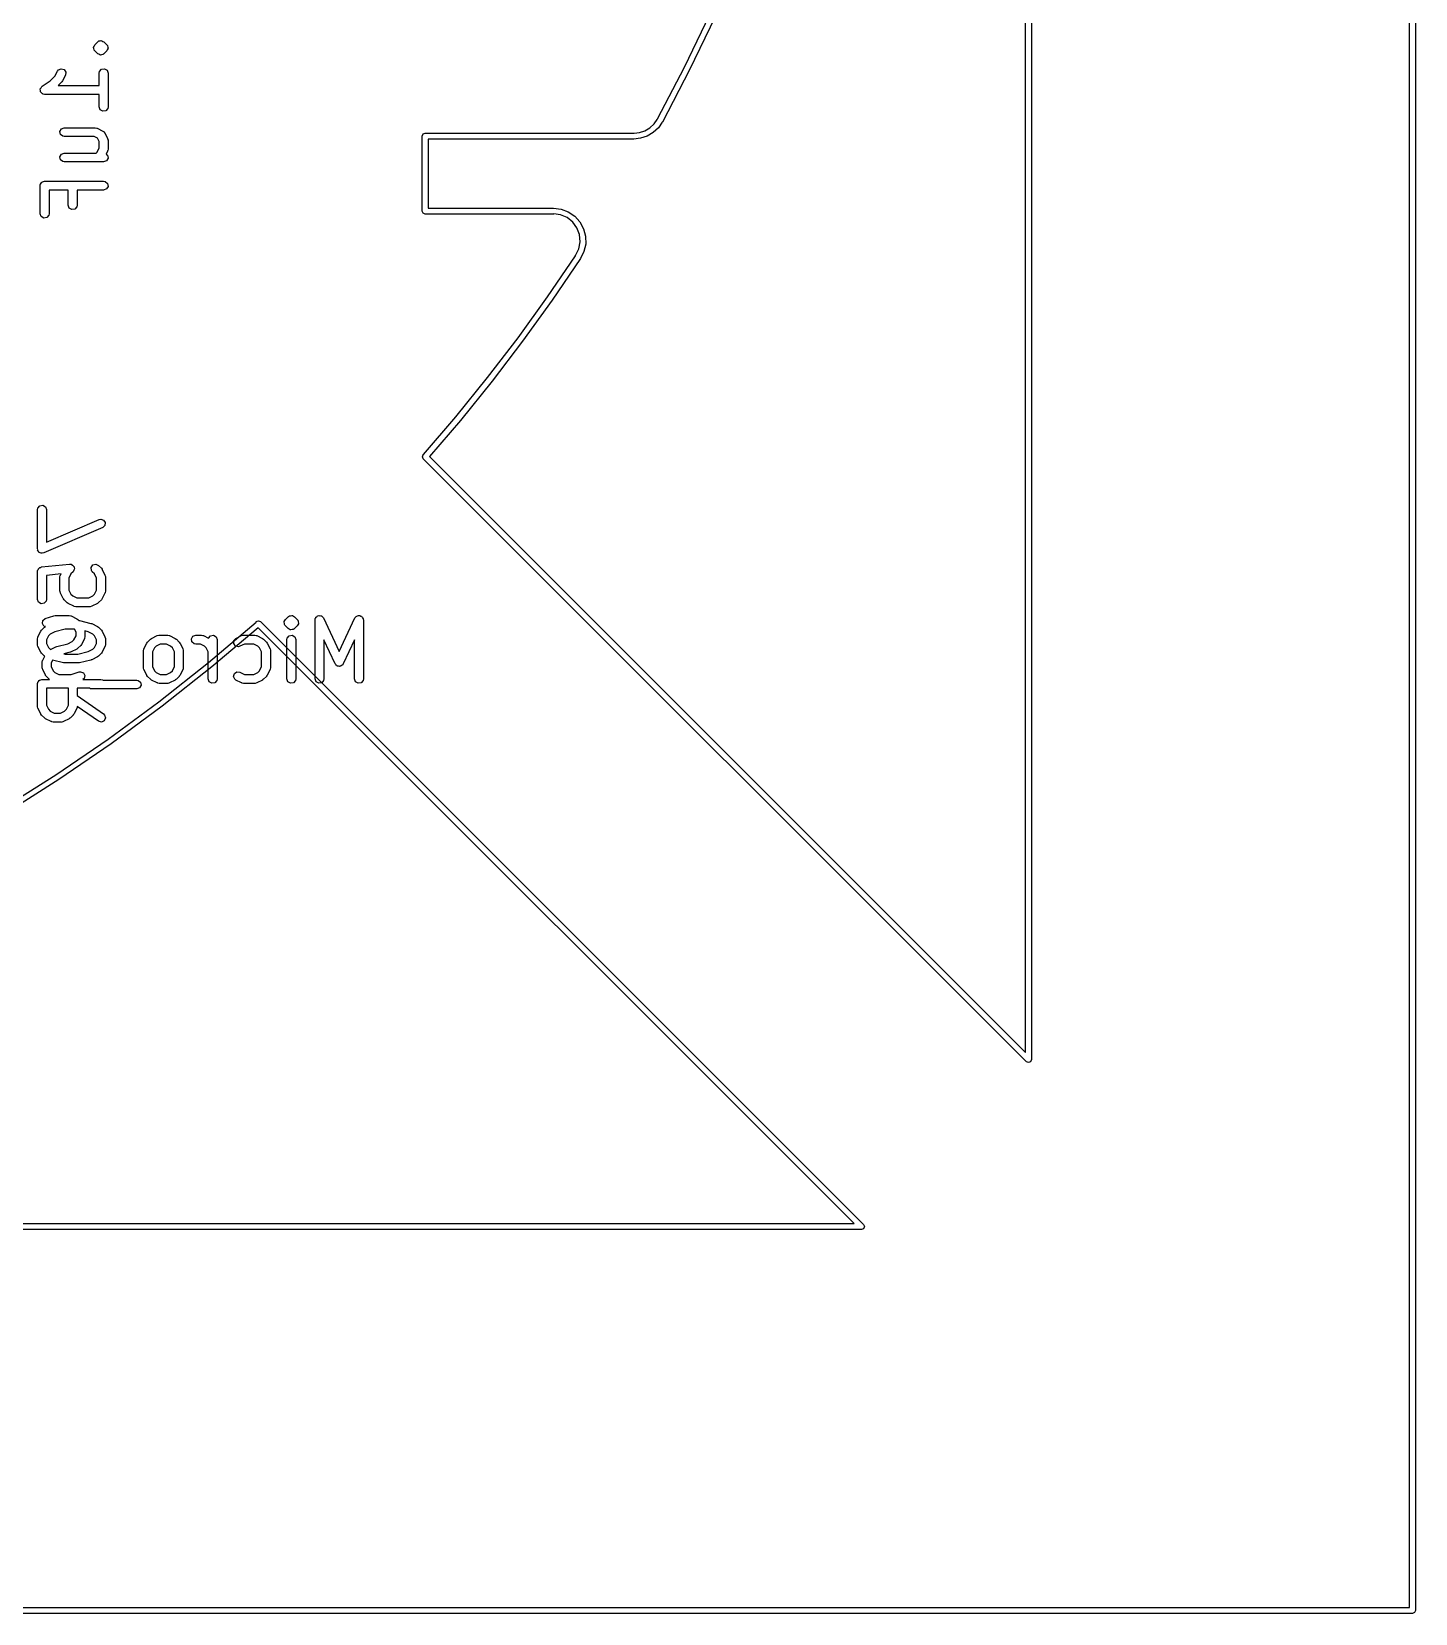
# Model space of a CAD drawing. Extents: x 98.9 to 179, y -122.8 to -42.7.
# Drawn here: x 155.54 to 178.97, y -122.83 to -96.04 of the extents above; entities that cross this region are included whole.
import ezdxf

# ---------------------------------------------------------------- set-up
doc = ezdxf.new("R2010")
doc.units = 0
doc.layers.add('BLACK', color=7, linetype='CONTINUOUS')

msp = doc.modelspace()

# ---------------------------------------------------------------- linework, layer by layer
at = {"layer": 'BLACK', "linetype": 'CONTINUOUS'}
for p, q in [((178.865, -122.731), (178.865, -42.8315)), ((178.965, -42.7815), (178.965, -122.781)), ((172.365, -113.332), (172.365, -52.2306)), ((172.465, -52.1099), (172.465, -113.453)), ((166.59, -96.6466), (167.021, -95.7514)), ((167.108, -95.7916), (166.676, -96.6896)), ((156.587, -96.3102), (156.588, -96.3071)), ((156.592, -96.329), (156.587, -96.3102)), ((156.588, -96.3037), (156.589, -96.3008)), ((156.588, -96.3071), (156.588, -96.3037)), ((156.589, -96.2973), (156.6, -96.2814)), ((156.589, -96.3008), (156.589, -96.2973)), ((156.594, -96.3484), (156.592, -96.329)), ((156.596, -96.3523), (156.594, -96.3484)), ((156.597, -96.3542), (156.596, -96.3523)), ((156.599, -96.3564), (156.597, -96.3542)), ((156.599, -96.3565), (156.599, -96.3564)), ((156.6, -96.3598), (156.599, -96.3565)), ((156.6, -96.2814), (156.609, -96.2637)), ((156.603, -96.3617), (156.6, -96.3598)), ((156.609, -96.3698), (156.603, -96.3617)), ((156.609, -96.2637), (156.656, -96.2161)), ((156.656, -96.4174), (156.609, -96.3698)), ((156.656, -96.2161), (156.664, -96.2104)), ((156.674, -96.4256), (156.656, -96.4174)), ((156.664, -96.2104), (156.666, -96.2077)), ((156.666, -96.2077), (156.669, -96.2068)), ((156.669, -96.2068), (156.677, -96.2012)), ((156.69, -96.4368), (156.674, -96.4256)), ((156.677, -96.2012), (156.697, -96.1995)), ((156.696, -96.4362), (156.69, -96.4368)), ((156.703, -96.4391), (156.696, -96.4362)), ((156.697, -96.1995), (156.716, -96.1944)), ((156.721, -96.434), (156.703, -96.4391)), ((156.716, -96.1944), (156.722, -96.1973)), ((156.741, -96.4323), (156.721, -96.434)), ((156.722, -96.1973), (156.729, -96.1967)), ((156.729, -96.1967), (156.745, -96.2079)), ((156.749, -96.4267), (156.741, -96.4323)), ((156.745, -96.2079), (156.762, -96.2161)), ((156.752, -96.4258), (156.749, -96.4267)), ((156.754, -96.4231), (156.752, -96.4258)), ((156.762, -96.4174), (156.754, -96.4231)), ((156.762, -96.2161), (156.81, -96.2637)), ((156.81, -96.3698), (156.762, -96.4174)), ((156.81, -96.2637), (156.815, -96.2718)), ((156.818, -96.3521), (156.81, -96.3698)), ((156.815, -96.2718), (156.818, -96.2737)), ((156.818, -96.2737), (156.819, -96.2769)), ((156.829, -96.3362), (156.818, -96.3521)), ((156.819, -96.2769), (156.819, -96.2771)), ((156.819, -96.2771), (156.822, -96.2792)), ((156.822, -96.2792), (156.822, -96.2812)), ((156.822, -96.2812), (156.825, -96.2851)), ((156.825, -96.2851), (156.826, -96.3045)), ((156.826, -96.3045), (156.831, -96.3233)), ((156.831, -96.3298), (156.829, -96.3327)), ((156.829, -96.3327), (156.829, -96.3362)), ((156.831, -96.3233), (156.83, -96.3264)), ((156.83, -96.3264), (156.831, -96.3298)), ((155.975, -96.7118), (155.991, -96.6909)), ((155.991, -96.6909), (156.038, -96.6705)), ((156.038, -96.6705), (156.087, -96.6851)), ((156.087, -96.6851), (156.115, -96.7279)), ((156.686, -96.7197), (156.719, -96.6804)), ((156.719, -96.6804), (156.77, -96.6715)), ((156.77, -96.6715), (156.814, -96.6971)), ((156.814, -96.6971), (156.832, -96.7453)), ((166.135, -97.5194), (166.59, -96.6466)), ((166.676, -96.6896), (166.216, -97.5734)), ((155.709, -96.9736), (155.713, -96.9721)), ((155.713, -96.9721), (155.715, -96.9686)), ((155.715, -96.9686), (155.852, -96.8775)), ((155.852, -96.8775), (155.933, -96.7961)), ((155.933, -96.7961), (155.975, -96.7118)), ((156.048, -96.8936), (155.985, -96.956)), ((155.985, -96.956), (156.682, -96.956)), ((156.049, -96.8921), (156.048, -96.8936)), ((156.062, -96.8741), (156.049, -96.8921)), ((156.11, -96.7789), (156.062, -96.8741)), ((156.115, -96.7279), (156.11, -96.7789)), ((156.682, -96.7453), (156.686, -96.7197)), ((156.682, -96.956), (156.682, -96.7453)), ((156.832, -96.7453), (156.832, -97.3167)), ((155.683, -97.018), (155.685, -97.0143)), ((155.687, -97.0394), (155.683, -97.018)), ((155.685, -97.01), (155.698, -96.9924)), ((155.685, -97.0143), (155.685, -97.01)), ((155.688, -97.0612), (155.687, -97.0394)), ((155.691, -97.0643), (155.688, -97.0612)), ((155.692, -97.0685), (155.691, -97.0643)), ((155.709, -97.0825), (155.692, -97.0685)), ((155.698, -96.9924), (155.709, -96.9736)), ((155.724, -97.0983), (155.709, -97.0825)), ((155.728, -97.0987), (155.724, -97.0983)), ((155.731, -97.1015), (155.728, -97.0987)), ((155.757, -97.106), (155.731, -97.1015)), ((156.682, -97.106), (155.757, -97.106)), ((156.682, -97.3167), (156.682, -97.106)), ((156.699, -97.365), (156.682, -97.3167)), ((156.744, -97.3906), (156.699, -97.365)), ((156.794, -97.3817), (156.744, -97.3906)), ((156.827, -97.3424), (156.794, -97.3817)), ((156.832, -97.3167), (156.827, -97.3424)), ((156.016, -97.7323), (156.042, -97.6879)), ((156.025, -97.7828), (156.016, -97.7323)), ((156.042, -97.6879), (156.09, -97.6703)), ((156.09, -97.6703), (156.614, -97.6703)), ((156.614, -97.6703), (156.64, -97.6748)), ((156.64, -97.6748), (156.643, -97.6777)), ((156.643, -97.6777), (156.647, -97.6782)), ((156.647, -97.6782), (156.743, -97.7259)), ((156.743, -97.7259), (156.764, -97.7414)), ((156.764, -97.7414), (156.768, -97.7517)), ((156.768, -97.7517), (156.776, -97.7594)), ((156.776, -97.7594), (156.824, -97.8546)), ((162.15, -97.8114), (162.165, -97.776)), ((162.165, -97.776), (162.2, -97.7614)), ((162.2, -97.7614), (165.732, -97.7614)), ((165.732, -97.7614), (165.732, -97.7614)), ((165.732, -97.7614), (165.732, -97.7614)), ((165.732, -97.7614), (165.737, -97.7634)), ((165.737, -97.7634), (165.828, -97.7536)), ((165.828, -97.7536), (165.92, -97.7228)), ((165.92, -97.7228), (166.004, -97.6732)), ((166.062, -97.751), (165.961, -97.8113)), ((166.004, -97.6732), (166.075, -97.6069)), ((166.149, -97.6704), (166.062, -97.751)), ((166.075, -97.6069), (166.127, -97.5312)), ((166.127, -97.5312), (166.128, -97.5257)), ((166.128, -97.5257), (166.135, -97.5194)), ((166.215, -97.5734), (166.149, -97.6704)), ((166.216, -97.5734), (166.215, -97.5734)), ((166.215, -97.5734), (166.215, -97.5734)), ((156.064, -97.8158), (156.025, -97.7828)), ((156.09, -97.8203), (156.064, -97.8158)), ((156.596, -97.8203), (156.09, -97.8203)), ((156.653, -97.8488), (156.596, -97.8203)), ((156.648, -98.0818), (156.682, -98.0133)), ((156.682, -97.9059), (156.653, -97.8488)), ((156.682, -98.0133), (156.682, -97.9059)), ((156.824, -97.8546), (156.831, -97.8796)), ((156.832, -98.031), (156.827, -98.0567)), ((156.831, -97.8796), (156.83, -97.884)), ((156.83, -97.884), (156.832, -97.8882)), ((156.832, -97.8882), (156.832, -98.031)), ((162.15, -99.0822), (162.15, -97.8114)), ((165.732, -97.8614), (162.25, -97.8614)), ((162.25, -97.8614), (162.25, -99.0322)), ((165.849, -97.8487), (165.732, -97.8613)), ((165.732, -97.8613), (165.732, -97.8614)), ((165.961, -97.8113), (165.849, -97.8487)), ((156.016, -98.1609), (156.042, -98.1164)), ((156.025, -98.2114), (156.016, -98.1609)), ((156.064, -98.2444), (156.025, -98.2114)), ((156.042, -98.1164), (156.09, -98.0989)), ((156.09, -98.2489), (156.064, -98.2444)), ((156.09, -98.0989), (156.63, -98.0989)), ((156.757, -98.2489), (156.09, -98.2489)), ((156.63, -98.0989), (156.648, -98.0818)), ((156.805, -98.2313), (156.757, -98.2489)), ((156.824, -98.0646), (156.798, -98.1164)), ((156.798, -98.1164), (156.822, -98.1364)), ((156.831, -98.1869), (156.805, -98.2313)), ((156.822, -98.1364), (156.831, -98.1869)), ((156.827, -98.0567), (156.824, -98.0601)), ((156.824, -98.0601), (156.824, -98.0646)), ((155.738, -98.5817), (155.757, -98.5751)), ((155.757, -98.5751), (156.757, -98.5751)), ((156.757, -98.5751), (156.782, -98.5796)), ((156.782, -98.5796), (156.822, -98.6126)), ((155.682, -98.6501), (155.683, -98.6403)), ((155.682, -99.1263), (155.682, -98.6501)), ((155.683, -98.6371), (155.685, -98.6342)), ((155.683, -98.6403), (155.683, -98.6371)), ((155.685, -98.6342), (155.686, -98.6244)), ((155.686, -98.6244), (155.699, -98.6095)), ((155.699, -98.6095), (155.709, -98.5926)), ((155.709, -98.5926), (155.715, -98.5903)), ((155.715, -98.5903), (155.719, -98.5851)), ((155.719, -98.5851), (155.738, -98.5817)), ((156.158, -98.7251), (155.832, -98.7251)), ((155.832, -98.7251), (155.832, -99.1263)), ((156.158, -98.9834), (156.158, -98.7251)), ((156.757, -98.7251), (156.308, -98.7251)), ((156.308, -98.7251), (156.308, -98.9834)), ((156.805, -98.7075), (156.757, -98.7251)), ((156.831, -98.6631), (156.805, -98.7075)), ((156.822, -98.6126), (156.831, -98.6631)), ((156.176, -99.0316), (156.158, -98.9834)), ((156.22, -99.0573), (156.176, -99.0316)), ((156.27, -99.0484), (156.22, -99.0573)), ((156.303, -99.0091), (156.27, -99.0484)), ((156.308, -98.9834), (156.303, -99.0091)), ((162.165, -99.1175), (162.15, -99.0822)), ((162.25, -99.0322), (164.371, -99.0322)), ((164.371, -99.0322), (164.371, -99.0322)), ((164.371, -99.0322), (164.501, -99.0478)), ((164.501, -99.0478), (164.624, -99.094)), ((164.624, -99.094), (164.733, -99.1679)), ((155.699, -99.1745), (155.682, -99.1263)), ((155.744, -99.2001), (155.699, -99.1745)), ((155.794, -99.1912), (155.744, -99.2001)), ((155.827, -99.1519), (155.794, -99.1912)), ((155.832, -99.1263), (155.827, -99.1519)), ((162.2, -99.1322), (162.165, -99.1175)), ((164.371, -99.1322), (162.2, -99.1322)), ((164.379, -99.129), (164.371, -99.1322)), ((164.371, -99.1322), (164.371, -99.1322)), ((164.371, -99.1322), (164.371, -99.1322)), ((164.492, -99.1443), (164.379, -99.129)), ((164.604, -99.1922), (164.492, -99.1443)), ((164.699, -99.2682), (164.604, -99.1922)), ((164.771, -99.3669), (164.699, -99.2682)), ((164.733, -99.1679), (164.821, -99.2655)), ((164.814, -99.4811), (164.771, -99.3669)), ((164.821, -99.2655), (164.883, -99.3812)), ((164.883, -99.3812), (164.916, -99.5083)), ((164.803, -99.7225), (164.825, -99.6025)), ((164.825, -99.6025), (164.814, -99.4811)), ((164.918, -99.6396), (164.889, -99.7677)), ((164.916, -99.5083), (164.918, -99.6396)), ((164.27, -100.535), (164.745, -99.8373)), ((164.83, -99.8851), (164.35, -100.591)), ((164.745, -99.8373), (164.746, -99.83)), ((164.746, -99.83), (164.754, -99.8252)), ((164.754, -99.8252), (164.803, -99.7225)), ((164.889, -99.7677), (164.83, -99.8852)), ((164.83, -99.8852), (164.83, -99.8851)), ((164.83, -99.8851), (164.83, -99.8851)), ((163.773, -101.226), (164.27, -100.535)), ((164.35, -100.591), (163.851, -101.283)), ((163.256, -101.902), (163.773, -101.226)), ((163.851, -101.283), (163.333, -101.962)), ((162.722, -102.564), (163.256, -101.902)), ((163.333, -101.962), (162.796, -102.626)), ((162.174, -103.204), (162.722, -102.564)), ((162.796, -102.626), (162.272, -103.239)), ((162.154, -103.242), (162.161, -103.226)), ((162.155, -103.243), (162.154, -103.242)), ((162.154, -103.245), (162.155, -103.243)), ((162.162, -103.261), (162.154, -103.245)), ((162.161, -103.226), (162.167, -103.209)), ((162.169, -103.277), (162.162, -103.261)), ((162.167, -103.209), (162.168, -103.208)), ((162.168, -103.208), (162.169, -103.207)), ((162.169, -103.207), (162.174, -103.204)), ((172.38, -113.488), (162.169, -103.277)), ((162.272, -103.239), (172.365, -113.332)), ((155.637, -104.136), (155.642, -104.111)), ((155.637, -104.803), (155.637, -104.136)), ((155.642, -104.111), (155.675, -104.071)), ((155.675, -104.071), (155.725, -104.062)), ((155.725, -104.062), (155.77, -104.088)), ((155.77, -104.088), (155.787, -104.136)), ((155.787, -104.136), (155.787, -104.689)), ((156.742, -104.443), (155.742, -104.872)), ((155.787, -104.689), (156.683, -104.305)), ((156.683, -104.305), (156.708, -104.299)), ((156.708, -104.299), (156.757, -104.314)), ((156.779, -104.408), (156.742, -104.443)), ((156.757, -104.314), (156.785, -104.357)), ((156.785, -104.357), (156.779, -104.408)), ((155.64, -104.811), (155.637, -104.803)), ((155.639, -104.82), (155.64, -104.811)), ((155.649, -104.835), (155.639, -104.82)), ((155.655, -104.851), (155.649, -104.835)), ((155.663, -104.856), (155.655, -104.851)), ((155.667, -104.863), (155.663, -104.856)), ((155.684, -104.868), (155.667, -104.863)), ((155.699, -104.877), (155.684, -104.868)), ((155.708, -104.875), (155.699, -104.877)), ((155.717, -104.878), (155.708, -104.875)), ((155.742, -104.872), (155.717, -104.878)), ((155.637, -105.184), (155.638, -105.18)), ((155.637, -105.66), (155.637, -105.184)), ((155.638, -105.178), (155.639, -105.175)), ((155.638, -105.18), (155.638, -105.178)), ((155.639, -105.175), (155.642, -105.158)), ((155.642, -105.158), (155.652, -105.146)), ((155.652, -105.146), (155.659, -105.132)), ((155.659, -105.132), (155.668, -105.127)), ((155.668, -105.127), (155.675, -105.119)), ((155.675, -105.119), (155.691, -105.116)), ((155.691, -105.116), (155.705, -105.109)), ((155.705, -105.109), (156.181, -105.062)), ((156.036, -105.227), (155.787, -105.252)), ((155.787, -105.252), (155.787, -105.66)), ((156.018, -105.279), (156.023, -105.253)), ((156.023, -105.253), (156.026, -105.25)), ((156.026, -105.246), (156.036, -105.227)), ((156.026, -105.25), (156.026, -105.246)), ((156.203, -105.228), (156.168, -105.297)), ((156.181, -105.062), (156.207, -105.064)), ((156.242, -105.189), (156.203, -105.228)), ((156.207, -105.064), (156.207, -105.064)), ((156.207, -105.064), (156.208, -105.064)), ((156.208, -105.064), (156.229, -105.078)), ((156.229, -105.078), (156.249, -105.093)), ((156.253, -105.166), (156.242, -105.189)), ((156.242, -105.189), (156.242, -105.189)), ((156.242, -105.189), (156.242, -105.189)), ((156.249, -105.093), (156.25, -105.093)), ((156.25, -105.093), (156.25, -105.093)), ((156.25, -105.093), (156.257, -105.118)), ((156.263, -105.143), (156.253, -105.166)), ((156.257, -105.118), (156.263, -105.142)), ((156.263, -105.142), (156.263, -105.142)), ((156.263, -105.142), (156.263, -105.143)), ((156.545, -105.117), (156.574, -105.075)), ((156.549, -105.168), (156.545, -105.117)), ((156.564, -105.189), (156.549, -105.168)), ((156.603, -105.228), (156.564, -105.189)), ((156.574, -105.075), (156.624, -105.062)), ((156.637, -105.297), (156.603, -105.228)), ((156.624, -105.062), (156.67, -105.083)), ((156.67, -105.083), (156.718, -105.131)), ((156.718, -105.131), (156.731, -105.149)), ((156.731, -105.149), (156.732, -105.15)), ((156.732, -105.15), (156.779, -105.246)), ((156.779, -105.246), (156.787, -105.271)), ((156.787, -105.271), (156.786, -105.275)), ((156.786, -105.275), (156.787, -105.279)), ((156.018, -105.517), (156.018, -105.279)), ((156.02, -105.521), (156.018, -105.517)), ((156.019, -105.526), (156.02, -105.521)), ((156.026, -105.551), (156.019, -105.526)), ((156.168, -105.297), (156.168, -105.5)), ((156.168, -105.5), (156.203, -105.568)), ((156.603, -105.568), (156.637, -105.5)), ((156.637, -105.5), (156.637, -105.297)), ((156.783, -105.543), (156.78, -105.546)), ((156.787, -105.517), (156.783, -105.543)), ((156.787, -105.279), (156.787, -105.517)), ((155.655, -105.708), (155.637, -105.66)), ((155.699, -105.734), (155.655, -105.708)), ((155.75, -105.725), (155.699, -105.734)), ((155.783, -105.686), (155.75, -105.725)), ((155.787, -105.66), (155.783, -105.686)), ((156.074, -105.646), (156.026, -105.551)), ((156.075, -105.647), (156.074, -105.646)), ((156.088, -105.666), (156.075, -105.647)), ((156.136, -105.713), (156.088, -105.666)), ((156.137, -105.714), (156.136, -105.713)), ((156.155, -105.727), (156.137, -105.714)), ((156.25, -105.775), (156.155, -105.727)), ((156.203, -105.568), (156.233, -105.598)), ((156.233, -105.598), (156.302, -105.633)), ((156.255, -105.775), (156.25, -105.775)), ((156.258, -105.778), (156.255, -105.775)), ((156.284, -105.783), (156.258, -105.778)), ((156.522, -105.783), (156.284, -105.783)), ((156.302, -105.633), (156.504, -105.633)), ((156.504, -105.633), (156.573, -105.598)), ((156.526, -105.781), (156.522, -105.783)), ((156.53, -105.782), (156.526, -105.781)), ((156.555, -105.775), (156.53, -105.782)), ((156.651, -105.727), (156.555, -105.775)), ((156.573, -105.598), (156.603, -105.568)), ((156.652, -105.726), (156.651, -105.727)), ((156.67, -105.713), (156.652, -105.726)), ((156.718, -105.666), (156.67, -105.713)), ((156.732, -105.646), (156.718, -105.664)), ((156.718, -105.664), (156.718, -105.666)), ((156.779, -105.551), (156.732, -105.646)), ((156.78, -105.546), (156.779, -105.551)), ((155.719, -106.064), (155.729, -106.014)), ((155.743, -106.109), (155.719, -106.064)), ((155.729, -106.014), (155.769, -105.982)), ((155.769, -105.982), (155.912, -105.934)), ((155.912, -105.934), (155.934, -105.931)), ((155.934, -105.931), (155.936, -105.93)), ((155.936, -105.93), (156.174, -105.93)), ((156.174, -105.93), (156.2, -105.935)), ((156.2, -105.935), (156.203, -105.938)), ((156.203, -105.938), (156.207, -105.938)), ((156.207, -105.938), (156.303, -105.986)), ((156.303, -105.986), (156.321, -105.999)), ((156.321, -105.999), (156.322, -106)), ((156.322, -106), (156.337, -106.015)), ((156.337, -106.015), (156.346, -106.016)), ((156.346, -106.016), (156.35, -106.016)), ((156.35, -106.016), (156.54, -106.064)), ((156.54, -106.064), (156.552, -106.069)), ((156.552, -106.069), (156.555, -106.069)), ((156.555, -106.069), (156.651, -106.117)), ((158.53, -106.728), (159.337, -106.044)), ((159.337, -106.044), (159.34, -106.035)), ((159.34, -106.035), (159.342, -106.034)), ((159.342, -106.034), (159.343, -106.033)), ((159.343, -106.033), (159.359, -106.027)), ((159.359, -106.027), (159.376, -106.02)), ((159.376, -106.02), (159.377, -106.021)), ((159.377, -106.021), (159.379, -106.02)), ((159.379, -106.02), (159.395, -106.028)), ((159.395, -106.028), (159.411, -106.035)), ((159.411, -106.035), (169.622, -116.246)), ((159.813, -106.046), (159.816, -106.04)), ((159.818, -106.065), (159.813, -106.046)), ((159.816, -106.033), (159.827, -106.017)), ((159.816, -106.04), (159.816, -106.033)), ((159.82, -106.084), (159.818, -106.065)), ((159.827, -106.017), (159.835, -106)), ((159.835, -106), (159.883, -105.952)), ((159.883, -105.952), (159.891, -105.946)), ((159.891, -105.946), (159.893, -105.944)), ((159.893, -105.944), (159.896, -105.943)), ((159.896, -105.943), (159.898, -105.94)), ((159.896, -105.943), (159.896, -105.943)), ((159.898, -105.94), (159.9, -105.94)), ((159.9, -105.94), (159.904, -105.937)), ((159.904, -105.937), (159.923, -105.936)), ((159.923, -105.936), (159.942, -105.93)), ((159.942, -105.93), (159.945, -105.932)), ((159.945, -105.932), (159.949, -105.931)), ((159.949, -105.931), (159.952, -105.933)), ((159.952, -105.933), (159.955, -105.933)), ((159.955, -105.933), (159.971, -105.944)), ((159.971, -105.944), (159.989, -105.952)), ((159.989, -105.952), (160.036, -106)), ((160.036, -106), (160.042, -106.008)), ((160.042, -106.008), (160.045, -106.01)), ((160.045, -106.01), (160.046, -106.013)), ((160.056, -106.072), (160.045, -106.088)), ((160.046, -106.013), (160.051, -106.021)), ((160.051, -106.021), (160.053, -106.041)), ((160.053, -106.041), (160.058, -106.059)), ((160.058, -106.059), (160.055, -106.065)), ((160.055, -106.065), (160.056, -106.072)), ((160.337, -106.005), (160.341, -105.98)), ((160.337, -107.005), (160.337, -106.005)), ((160.341, -105.98), (160.348, -105.972)), ((160.348, -105.972), (160.351, -105.962)), ((160.351, -105.962), (160.364, -105.953)), ((160.364, -105.953), (160.374, -105.94)), ((160.374, -105.94), (160.384, -105.938)), ((160.384, -105.938), (160.393, -105.933)), ((160.393, -105.933), (160.409, -105.934)), ((160.409, -105.934), (160.425, -105.931)), ((160.425, -105.931), (160.434, -105.936)), ((160.434, -105.936), (160.444, -105.937)), ((160.444, -105.937), (160.455, -105.949)), ((160.455, -105.949), (160.469, -105.957)), ((160.469, -105.957), (160.473, -105.966)), ((160.473, -105.966), (160.48, -105.973)), ((160.48, -105.973), (160.745, -106.542)), ((160.745, -106.542), (161.011, -105.973)), ((161.011, -105.973), (161.026, -105.952)), ((161.026, -105.952), (161.035, -105.948)), ((161.035, -105.948), (161.041, -105.94)), ((161.041, -105.94), (161.057, -105.937)), ((161.057, -105.937), (161.072, -105.93)), ((161.072, -105.93), (161.082, -105.933)), ((161.082, -105.933), (161.092, -105.931)), ((161.092, -105.931), (161.106, -105.94)), ((161.106, -105.94), (161.122, -105.944)), ((161.122, -105.944), (161.127, -105.952)), ((161.127, -105.952), (161.136, -105.957)), ((161.136, -105.957), (161.142, -105.972)), ((161.142, -105.972), (161.151, -105.986)), ((161.151, -105.986), (161.15, -105.996)), ((161.15, -105.996), (161.154, -106.005)), ((161.154, -106.005), (161.154, -107.005)), ((155.637, -106.327), (155.642, -106.301)), ((155.637, -106.422), (155.637, -106.327)), ((155.642, -106.301), (155.645, -106.298)), ((155.645, -106.293), (155.693, -106.198)), ((155.645, -106.298), (155.645, -106.293)), ((155.693, -106.198), (155.706, -106.18)), ((155.706, -106.18), (155.707, -106.178)), ((155.707, -106.178), (155.755, -106.131)), ((155.771, -106.12), (155.743, -106.109)), ((155.755, -106.131), (155.771, -106.12)), ((155.822, -106.276), (155.787, -106.344)), ((155.787, -106.344), (155.787, -106.404)), ((155.852, -106.246), (155.822, -106.276)), ((155.929, -106.207), (155.852, -106.246)), ((156.103, -106.164), (155.929, -106.207)), ((156.264, -106.164), (156.103, -106.164)), ((156.225, -106.372), (156.255, -106.342)), ((156.255, -106.342), (156.289, -106.273)), ((156.289, -106.213), (156.264, -106.164)), ((156.289, -106.273), (156.289, -106.213)), ((156.431, -106.324), (156.384, -106.42)), ((156.432, -106.32), (156.431, -106.324)), ((156.435, -106.317), (156.432, -106.32)), ((156.439, -106.291), (156.435, -106.317)), ((156.496, -106.207), (156.438, -106.193)), ((156.438, -106.193), (156.439, -106.196)), ((156.439, -106.196), (156.439, -106.291)), ((156.573, -106.246), (156.496, -106.207)), ((156.603, -106.276), (156.573, -106.246)), ((156.637, -106.344), (156.603, -106.276)), ((156.637, -106.404), (156.637, -106.344)), ((156.651, -106.117), (156.669, -106.13)), ((156.669, -106.13), (156.67, -106.131)), ((156.67, -106.131), (156.718, -106.178)), ((156.718, -106.178), (156.731, -106.197)), ((156.731, -106.197), (156.732, -106.198)), ((156.732, -106.198), (156.779, -106.293)), ((156.779, -106.293), (156.787, -106.318)), ((156.787, -106.318), (156.786, -106.323)), ((156.786, -106.323), (156.787, -106.327)), ((156.787, -106.327), (156.787, -106.422)), ((157.502, -106.381), (157.549, -106.333)), ((157.549, -106.333), (157.568, -106.32)), ((157.568, -106.32), (157.569, -106.319)), ((157.569, -106.319), (157.664, -106.271)), ((157.664, -106.271), (157.689, -106.264)), ((157.689, -106.264), (157.693, -106.265)), ((157.693, -106.265), (157.698, -106.264)), ((157.698, -106.264), (157.841, -106.264)), ((157.841, -106.264), (157.866, -106.268)), ((157.866, -106.268), (157.87, -106.271)), ((157.87, -106.271), (157.874, -106.271)), ((157.874, -106.271), (157.969, -106.319)), ((157.969, -106.319), (157.987, -106.332)), ((157.987, -106.332), (157.989, -106.333)), ((157.989, -106.333), (158.036, -106.381)), ((158.243, -106.325), (158.269, -106.281)), ((158.252, -106.376), (158.243, -106.325)), ((158.269, -106.281), (158.317, -106.264)), ((158.317, -106.264), (158.412, -106.264)), ((158.412, -106.264), (158.438, -106.268)), ((158.438, -106.268), (158.441, -106.271)), ((158.441, -106.271), (158.446, -106.271)), ((158.446, -106.271), (158.532, -106.315)), ((158.532, -106.313), (158.565, -106.274)), ((158.532, -106.315), (158.532, -106.313)), ((158.565, -106.274), (158.615, -106.265)), ((159.373, -106.138), (158.591, -106.802)), ((158.615, -106.265), (158.66, -106.29)), ((158.66, -106.29), (158.677, -106.339)), ((158.677, -106.339), (158.677, -107.005)), ((158.962, -106.356), (158.997, -106.319)), ((158.997, -106.319), (159.093, -106.271)), ((159.093, -106.271), (159.118, -106.264)), ((159.118, -106.264), (159.122, -106.265)), ((159.122, -106.265), (159.126, -106.264)), ((159.126, -106.264), (159.317, -106.264)), ((159.317, -106.264), (159.342, -106.268)), ((159.342, -106.268), (159.346, -106.271)), ((159.346, -106.271), (159.35, -106.271)), ((159.35, -106.271), (159.446, -106.319)), ((169.466, -116.231), (159.373, -106.138)), ((159.446, -106.319), (159.464, -106.332)), ((159.464, -106.332), (159.465, -106.333)), ((159.465, -106.333), (159.513, -106.381)), ((159.826, -106.093), (159.82, -106.084)), ((159.827, -106.096), (159.826, -106.093)), ((159.829, -106.098), (159.827, -106.096)), ((159.835, -106.106), (159.829, -106.098)), ((159.883, -106.153), (159.835, -106.106)), ((159.861, -106.339), (159.865, -106.313)), ((159.861, -107.005), (159.861, -106.339)), ((159.865, -106.313), (159.898, -106.274)), ((159.9, -106.162), (159.883, -106.153)), ((159.898, -106.274), (159.949, -106.265)), ((159.916, -106.173), (159.9, -106.162)), ((159.92, -106.173), (159.916, -106.173)), ((159.923, -106.174), (159.92, -106.173)), ((159.926, -106.174), (159.923, -106.174)), ((159.929, -106.175), (159.926, -106.174)), ((159.948, -106.17), (159.929, -106.175)), ((159.967, -106.168), (159.948, -106.17)), ((159.949, -106.265), (159.993, -106.29)), ((159.971, -106.166), (159.967, -106.168)), ((159.973, -106.165), (159.971, -106.166)), ((159.975, -106.163), (159.973, -106.165)), ((159.976, -106.163), (159.975, -106.163)), ((159.979, -106.162), (159.976, -106.163)), ((159.981, -106.159), (159.979, -106.162)), ((159.989, -106.153), (159.981, -106.159)), ((160.036, -106.106), (159.989, -106.153)), ((159.993, -106.29), (160.011, -106.339)), ((160.011, -106.339), (160.011, -107.005)), ((160.045, -106.088), (160.036, -106.106)), ((160.677, -106.751), (160.487, -106.343)), ((160.487, -106.343), (160.487, -107.005)), ((161.004, -106.343), (160.813, -106.751)), ((161.004, -107.005), (161.004, -106.343)), ((155.639, -106.426), (155.637, -106.422)), ((155.638, -106.431), (155.639, -106.426)), ((155.645, -106.456), (155.638, -106.431)), ((155.693, -106.551), (155.645, -106.456)), ((155.694, -106.552), (155.693, -106.551)), ((155.707, -106.57), (155.694, -106.552)), ((155.755, -106.618), (155.707, -106.57)), ((155.787, -106.404), (155.822, -106.473)), ((155.822, -106.473), (155.852, -106.503)), ((155.852, -106.503), (155.86, -106.507)), ((155.86, -106.507), (155.95, -106.462)), ((155.95, -106.462), (155.962, -106.458)), ((155.962, -106.458), (155.965, -106.456)), ((155.965, -106.456), (156.148, -106.411)), ((156.192, -106.554), (156.085, -106.581)), ((156.085, -106.581), (156.103, -106.585)), ((156.103, -106.585), (156.322, -106.585)), ((156.148, -106.411), (156.225, -106.372)), ((156.195, -106.552), (156.192, -106.554)), ((156.207, -106.548), (156.195, -106.552)), ((156.303, -106.501), (156.207, -106.548)), ((156.304, -106.5), (156.303, -106.501)), ((156.322, -106.487), (156.304, -106.5)), ((156.37, -106.439), (156.322, -106.487)), ((156.322, -106.585), (156.496, -106.542)), ((156.384, -106.42), (156.37, -106.438)), ((156.37, -106.438), (156.37, -106.439)), ((156.496, -106.542), (156.573, -106.503)), ((156.573, -106.503), (156.603, -106.473)), ((156.603, -106.473), (156.637, -106.404)), ((156.718, -106.57), (156.67, -106.618)), ((156.732, -106.551), (156.718, -106.569)), ((156.718, -106.569), (156.718, -106.57)), ((156.779, -106.456), (156.732, -106.551)), ((156.78, -106.451), (156.779, -106.456)), ((156.783, -106.448), (156.78, -106.451)), ((156.787, -106.422), (156.783, -106.448)), ((157.432, -106.529), (157.437, -106.503)), ((157.432, -106.815), (157.432, -106.529)), ((157.437, -106.503), (157.44, -106.5)), ((157.44, -106.495), (157.488, -106.4)), ((157.44, -106.5), (157.44, -106.495)), ((157.488, -106.4), (157.501, -106.382)), ((157.501, -106.382), (157.502, -106.381)), ((157.616, -106.478), (157.582, -106.547)), ((157.582, -106.547), (157.582, -106.797)), ((157.647, -106.448), (157.616, -106.478)), ((157.715, -106.414), (157.647, -106.448)), ((157.823, -106.414), (157.715, -106.414)), ((157.891, -106.448), (157.823, -106.414)), ((157.922, -106.478), (157.891, -106.448)), ((157.956, -106.547), (157.922, -106.478)), ((157.956, -106.797), (157.956, -106.547)), ((158.036, -106.381), (158.049, -106.399)), ((158.049, -106.399), (158.05, -106.4)), ((158.05, -106.4), (158.098, -106.495)), ((158.098, -106.495), (158.106, -106.52)), ((158.106, -106.52), (158.104, -106.525)), ((158.104, -106.525), (158.106, -106.529)), ((158.106, -106.529), (158.106, -106.815)), ((158.291, -106.409), (158.252, -106.376)), ((158.317, -106.414), (158.291, -106.409)), ((158.394, -106.414), (158.317, -106.414)), ((158.463, -106.448), (158.394, -106.414)), ((158.493, -106.478), (158.463, -106.448)), ((158.527, -106.547), (158.493, -106.478)), ((158.527, -107.005), (158.527, -106.547)), ((158.959, -106.408), (158.962, -106.356)), ((158.99, -106.449), (158.959, -106.408)), ((159.04, -106.461), (158.99, -106.449)), ((159.065, -106.453), (159.04, -106.461)), ((159.144, -106.414), (159.065, -106.453)), ((159.299, -106.414), (159.144, -106.414)), ((159.368, -106.448), (159.299, -106.414)), ((159.398, -106.478), (159.368, -106.448)), ((159.432, -106.547), (159.398, -106.478)), ((159.432, -106.797), (159.432, -106.547)), ((159.513, -106.381), (159.525, -106.399)), ((159.525, -106.399), (159.527, -106.4)), ((159.527, -106.4), (159.574, -106.495)), ((159.574, -106.495), (159.582, -106.52)), ((159.582, -106.52), (159.581, -106.525)), ((159.581, -106.525), (159.582, -106.529)), ((159.582, -106.529), (159.582, -106.815)), ((155.718, -106.719), (155.722, -106.694)), ((155.718, -106.815), (155.718, -106.719)), ((155.719, -106.819), (155.718, -106.815)), ((155.718, -106.823), (155.719, -106.819)), ((155.726, -106.848), (155.718, -106.823)), ((155.722, -106.694), (155.725, -106.69)), ((155.725, -106.69), (155.726, -106.686)), ((155.726, -106.686), (155.759, -106.62)), ((155.773, -106.943), (155.726, -106.848)), ((155.756, -106.619), (155.755, -106.618)), ((155.759, -106.62), (155.756, -106.619)), ((155.893, -106.687), (155.868, -106.737)), ((155.868, -106.737), (155.868, -106.797)), ((155.868, -106.797), (155.902, -106.866)), ((156.075, -106.733), (155.893, -106.687)), ((155.902, -106.866), (155.933, -106.896)), ((156.079, -106.732), (156.075, -106.733)), ((156.093, -106.735), (156.079, -106.732)), ((156.331, -106.735), (156.093, -106.735)), ((156.335, -106.734), (156.331, -106.735)), ((156.35, -106.733), (156.335, -106.734)), ((156.341, -106.886), (156.366, -106.883)), ((156.54, -106.685), (156.35, -106.733)), ((156.366, -106.883), (156.414, -106.901)), ((156.543, -106.683), (156.54, -106.685)), ((156.555, -106.68), (156.543, -106.683)), ((156.651, -106.632), (156.555, -106.68)), ((156.652, -106.631), (156.651, -106.632)), ((156.67, -106.618), (156.652, -106.631)), ((157.434, -106.819), (157.432, -106.815)), ((157.433, -106.823), (157.434, -106.819)), ((157.44, -106.848), (157.433, -106.823)), ((157.488, -106.943), (157.44, -106.848)), ((157.582, -106.797), (157.616, -106.866)), ((157.616, -106.866), (157.647, -106.896)), ((157.692, -107.391), (158.53, -106.728)), ((158.591, -106.802), (157.75, -107.467)), ((157.891, -106.896), (157.922, -106.866)), ((157.922, -106.866), (157.956, -106.797)), ((158.098, -106.848), (158.05, -106.943)), ((158.099, -106.844), (158.098, -106.848)), ((158.101, -106.84), (158.099, -106.844)), ((158.106, -106.815), (158.101, -106.84)), ((158.971, -106.913), (159.014, -106.885)), ((159.014, -106.885), (159.065, -106.89)), ((159.368, -106.896), (159.398, -106.866)), ((159.398, -106.866), (159.432, -106.797)), ((159.574, -106.848), (159.527, -106.943)), ((159.575, -106.844), (159.574, -106.848)), ((159.578, -106.84), (159.575, -106.844)), ((159.582, -106.815), (159.578, -106.84)), ((160.691, -106.765), (160.677, -106.751)), ((160.702, -106.781), (160.691, -106.765)), ((160.709, -106.783), (160.702, -106.781)), ((160.714, -106.787), (160.709, -106.783)), ((160.733, -106.789), (160.714, -106.787)), ((160.752, -106.794), (160.733, -106.789)), ((160.758, -106.791), (160.752, -106.794)), ((160.765, -106.792), (160.758, -106.791)), ((160.781, -106.781), (160.765, -106.792)), ((160.798, -106.773), (160.781, -106.781)), ((160.804, -106.764), (160.798, -106.773)), ((160.807, -106.762), (160.804, -106.764)), ((160.808, -106.759), (160.807, -106.762)), ((160.813, -106.751), (160.808, -106.759)), ((155.637, -107.089), (155.639, -107.079)), ((155.637, -107.47), (155.637, -107.089)), ((155.639, -107.076), (155.64, -107.073)), ((155.639, -107.079), (155.639, -107.076)), ((155.64, -107.073), (155.642, -107.063)), ((155.642, -107.063), (155.654, -107.048)), ((155.654, -107.048), (155.664, -107.031)), ((155.664, -107.031), (155.671, -107.029)), ((155.671, -107.029), (155.675, -107.024)), ((155.675, -107.024), (155.694, -107.02)), ((155.694, -107.02), (155.712, -107.014)), ((155.712, -107.014), (155.84, -107.014)), ((155.775, -106.945), (155.773, -106.943)), ((155.787, -106.963), (155.775, -106.945)), ((155.835, -107.011), (155.787, -106.963)), ((155.837, -107.011), (155.835, -107.011)), ((155.84, -107.014), (155.837, -107.011)), ((155.933, -106.896), (156.001, -106.93)), ((156.001, -106.93), (156.209, -106.93)), ((156.209, -106.93), (156.341, -106.886)), ((156.428, -106.997), (156.407, -107.014)), ((156.407, -107.014), (156.712, -107.014)), ((156.414, -106.901), (156.439, -106.947)), ((156.439, -106.947), (156.428, -106.997)), ((156.712, -107.014), (156.738, -107.018)), ((156.738, -107.018), (156.747, -107.025)), ((156.747, -107.025), (157.317, -107.025)), ((157.317, -107.025), (157.342, -107.03)), ((157.342, -107.03), (157.382, -107.063)), ((157.391, -107.113), (157.365, -107.158)), ((157.382, -107.063), (157.391, -107.113)), ((157.489, -106.945), (157.488, -106.943)), ((157.502, -106.963), (157.489, -106.945)), ((157.549, -107.011), (157.502, -106.963)), ((157.551, -107.011), (157.549, -107.011)), ((157.569, -107.025), (157.551, -107.011)), ((157.664, -107.072), (157.569, -107.025)), ((157.647, -106.896), (157.715, -106.93)), ((157.669, -107.073), (157.664, -107.072)), ((157.672, -107.076), (157.669, -107.073)), ((157.698, -107.08), (157.672, -107.076)), ((157.841, -107.08), (157.698, -107.08)), ((157.715, -106.93), (157.823, -106.93)), ((157.823, -106.93), (157.891, -106.896)), ((157.845, -107.079), (157.841, -107.08)), ((157.849, -107.08), (157.845, -107.079)), ((157.874, -107.072), (157.849, -107.08)), ((157.969, -107.025), (157.874, -107.072)), ((157.97, -107.023), (157.969, -107.025)), ((157.989, -107.011), (157.97, -107.023)), ((158.036, -106.963), (157.989, -107.011)), ((158.037, -106.961), (158.036, -106.963)), ((158.05, -106.943), (158.037, -106.961)), ((158.545, -107.053), (158.527, -107.005)), ((158.589, -107.079), (158.545, -107.053)), ((158.64, -107.07), (158.589, -107.079)), ((158.673, -107.031), (158.64, -107.07)), ((158.677, -107.005), (158.673, -107.031)), ((158.956, -106.962), (158.971, -106.913)), ((158.977, -107.009), (158.956, -106.962)), ((158.997, -107.025), (158.977, -107.009)), ((159.093, -107.072), (158.997, -107.025)), ((159.065, -106.89), (159.144, -106.93)), ((159.097, -107.073), (159.093, -107.072)), ((159.101, -107.076), (159.097, -107.073)), ((159.126, -107.08), (159.101, -107.076)), ((159.317, -107.08), (159.126, -107.08)), ((159.144, -106.93), (159.299, -106.93)), ((159.299, -106.93), (159.368, -106.896)), ((159.321, -107.079), (159.317, -107.08)), ((159.325, -107.08), (159.321, -107.079)), ((159.35, -107.072), (159.325, -107.08)), ((159.446, -107.025), (159.35, -107.072)), ((159.447, -107.023), (159.446, -107.025)), ((159.465, -107.011), (159.447, -107.023)), ((159.513, -106.963), (159.465, -107.011)), ((159.527, -106.943), (159.513, -106.961)), ((159.513, -106.961), (159.513, -106.963)), ((159.878, -107.053), (159.861, -107.005)), ((159.923, -107.079), (159.878, -107.053)), ((159.973, -107.07), (159.923, -107.079)), ((160.006, -107.031), (159.973, -107.07)), ((160.011, -107.005), (160.006, -107.031)), ((160.355, -107.053), (160.337, -107.005)), ((160.399, -107.079), (160.355, -107.053)), ((160.449, -107.07), (160.399, -107.079)), ((160.482, -107.031), (160.449, -107.07)), ((160.487, -107.005), (160.482, -107.031)), ((161.021, -107.053), (161.004, -107.005)), ((161.066, -107.079), (161.021, -107.053)), ((161.116, -107.07), (161.066, -107.079)), ((161.149, -107.031), (161.116, -107.07)), ((161.154, -107.005), (161.149, -107.031)), ((155.787, -107.164), (155.787, -107.452)), ((156.161, -107.164), (155.787, -107.164)), ((156.161, -107.452), (156.161, -107.164)), ((156.521, -107.164), (156.311, -107.164)), ((156.311, -107.164), (156.311, -107.288)), ((156.311, -107.288), (156.755, -107.599)), ((156.529, -107.171), (156.521, -107.164)), ((156.555, -107.175), (156.529, -107.171)), ((157.317, -107.175), (156.555, -107.175)), ((156.831, -108.025), (157.692, -107.391)), ((157.365, -107.158), (157.317, -107.175)), ((155.639, -107.474), (155.637, -107.47)), ((155.638, -107.478), (155.639, -107.474)), ((155.645, -107.503), (155.638, -107.478)), ((155.693, -107.598), (155.645, -107.503)), ((155.694, -107.6), (155.693, -107.598)), ((155.707, -107.618), (155.694, -107.6)), ((155.755, -107.666), (155.707, -107.618)), ((155.756, -107.666), (155.755, -107.666)), ((155.774, -107.68), (155.756, -107.666)), ((155.869, -107.727), (155.774, -107.68)), ((155.787, -107.452), (155.822, -107.52)), ((155.822, -107.52), (155.852, -107.551)), ((155.852, -107.551), (155.921, -107.585)), ((155.921, -107.585), (156.028, -107.585)), ((156.028, -107.585), (156.097, -107.551)), ((156.174, -107.68), (156.079, -107.727)), ((156.097, -107.551), (156.127, -107.52)), ((156.127, -107.52), (156.161, -107.452)), ((156.176, -107.678), (156.174, -107.68)), ((156.194, -107.666), (156.176, -107.678)), ((156.242, -107.618), (156.194, -107.666)), ((156.256, -107.598), (156.242, -107.616)), ((156.242, -107.616), (156.242, -107.618)), ((156.303, -107.503), (156.256, -107.598)), ((156.304, -107.499), (156.303, -107.503)), ((156.307, -107.495), (156.304, -107.499)), ((156.311, -107.471), (156.307, -107.495)), ((156.669, -107.722), (156.311, -107.471)), ((156.755, -107.599), (156.774, -107.617)), ((156.787, -107.667), (156.765, -107.713)), ((156.774, -107.617), (156.787, -107.667)), ((157.75, -107.467), (156.886, -108.103)), ((155.874, -107.728), (155.869, -107.727)), ((155.877, -107.731), (155.874, -107.728)), ((155.903, -107.735), (155.877, -107.731)), ((156.046, -107.735), (155.903, -107.735)), ((156.05, -107.734), (156.046, -107.735)), ((156.054, -107.735), (156.05, -107.734)), ((156.079, -107.727), (156.054, -107.735)), ((156.719, -107.735), (156.669, -107.722)), ((156.765, -107.713), (156.719, -107.735)), ((155.948, -108.628), (156.831, -108.025)), ((156.886, -108.103), (156.001, -108.708)), ((155.046, -109.201), (155.948, -108.628)), ((156.001, -108.708), (155.095, -109.283)), ((172.415, -113.503), (172.38, -113.488)), ((172.451, -113.488), (172.415, -113.503)), ((172.465, -113.453), (172.451, -113.488)), ((140.965, -116.231), (169.466, -116.231)), ((169.622, -116.246), (169.637, -116.281)), ((169.587, -116.331), (140.915, -116.331)), ((169.622, -116.317), (169.587, -116.331)), ((169.637, -116.281), (169.622, -116.317)), ((178.915, -122.831), (98.9153, -122.831)), ((98.9653, -122.731), (178.865, -122.731)), ((178.951, -122.817), (178.915, -122.831)), ((178.965, -122.781), (178.951, -122.817))]:
    msp.add_line(p, q, dxfattribs=at)

doc.saveas('drawing.dxf')
